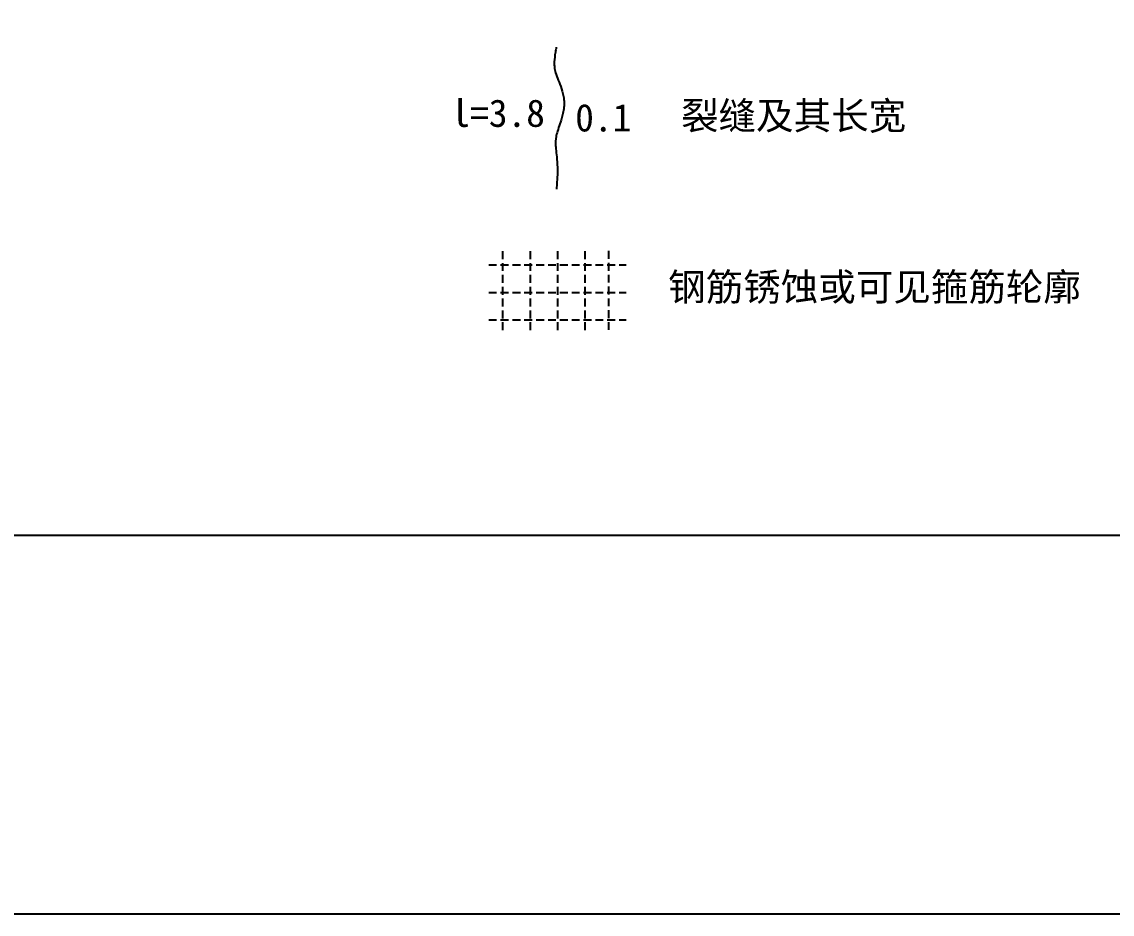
# Model space of a CAD drawing. Header units: millimetres. Extents: x -37 to 615, y -48 to 413.
# Drawn here: x 57.6 to 195.6, y -47.9 to 65 of the extents above; entities that cross this region are included whole.
import ezdxf

# ---------------------------------------------------------------- set-up
doc = ezdxf.new("R2010")
doc.units = ezdxf.units.MM
doc.linetypes.add('DASHED', pattern=[0.75, 0.5, -0.25])
doc.layers.add('图层1', color=7, linetype='Continuous')
doc.styles.get("Standard").update_dxf_attribs({"font": ''})
doc.styles.get('Standard').set_extended_font_data('SimSun')

msp = doc.modelspace()

# ---------------------------------------------------------------- linework, layer by layer
at = {"color": 1, "linetype": 'DASHED', "ltscale": 2}
for p, q in [((118.45, 35.99), (118.45, 25.55)), ((118.45, 35.99), (118.45, 25.55)), ((121.93, 35.99), (121.93, 25.55)), ((121.93, 35.99), (121.93, 25.55)), ((125.41, 35.99), (125.41, 25.55)), ((125.41, 35.99), (125.41, 25.55)), ((128.89, 35.99), (128.89, 25.55)), ((128.89, 35.99), (128.89, 25.55)), ((131.87, 36.02), (131.87, 25.57)), ((131.87, 36.02), (131.87, 25.57)), ((116.71, 34.25), (134.11, 34.25)), ((116.71, 34.25), (134.11, 34.25)), ((116.71, 30.77), (134.11, 30.77)), ((116.71, 30.77), (134.11, 30.77)), ((116.71, 27.29), (134.11, 27.29)), ((116.71, 27.29), (134.11, 27.29))]:
    msp.add_line(p, q, dxfattribs=at)
at = {"color": 0, "linetype": 'ByBlock'}
msp.add_line((529.17, 0), (0, 0), dxfattribs=at)
at = {"color": 3, "linetype": 'ByBlock'}
msp.add_lwpolyline([(-36.77, 413.19), (615.38, 413.19), (615.38, -47.93), (-36.77, -47.93)], close=True, dxfattribs=at)
at = {"layer": '图层1', "lineweight": -2}
msp.add_open_spline([(125.25, 61.82), (125.22, 61.61), (125.18, 61.39), (125.07, 60.75), (125.02, 60.35), (124.99, 59.78), (125, 59.6), (125.02, 59.31), (125.03, 59.21), (125.06, 59), (125.09, 58.89), (125.19, 58.51), (125.29, 58.21), (125.54, 57.57), (125.69, 57.22), (125.96, 56.46), (126.09, 56.04), (126.21, 55.34), (126.24, 55.06), (126.25, 54.51), (126.23, 54.25), (126.16, 53.74), (126.11, 53.5), (126, 53.03), (125.93, 52.81), (125.76, 52.25), (125.64, 51.93), (125.45, 51.33), (125.36, 51.04), (125.27, 50.66), (125.24, 50.54), (125.21, 50.32), (125.2, 50.23), (125.18, 50.03), (125.17, 49.92), (125.17, 49.54), (125.18, 49.25), (125.23, 48.62), (125.27, 48.29), (125.33, 47.7), (125.35, 47.46), (125.38, 47), (125.39, 46.78), (125.4, 46.36), (125.4, 46.16), (125.39, 45.54), (125.37, 45.14), (125.32, 44.45), (125.3, 44.15), (125.27, 43.85)], degree=3, knots=[0, 0, 0, 0, 0.93103, 0.93103, 2.904338, 2.904338, 3.933552, 3.933552, 4.598026, 4.598026, 5.2625, 5.2625, 6.799065, 6.799065, 8.335629, 8.335629, 9.872194, 9.872194, 10.744529, 10.744529, 11.616864, 11.616864, 12.4892, 12.4892, 13.361535, 13.361535, 14.755665, 14.755665, 16.149795, 16.149795, 16.835641, 16.835641, 17.410365, 17.410365, 17.98509, 17.98509, 19.45733, 19.45733, 20.929571, 20.929571, 21.910052, 21.910052, 22.722819, 22.722819, 23.535585, 23.535585, 25.161117, 25.161117, 26.428502, 26.428502, 26.428502, 26.428502], dxfattribs=at)
msp.add_open_spline([(125.25, 61.82), (125.22, 61.61), (125.18, 61.39), (125.07, 60.75), (125.02, 60.35), (124.99, 59.78), (125, 59.6), (125.02, 59.31), (125.03, 59.21), (125.06, 59), (125.09, 58.89), (125.19, 58.51), (125.29, 58.21), (125.54, 57.57), (125.69, 57.22), (125.96, 56.46), (126.09, 56.04), (126.21, 55.34), (126.24, 55.06), (126.25, 54.51), (126.23, 54.25), (126.16, 53.74), (126.11, 53.5), (126, 53.03), (125.93, 52.81), (125.76, 52.25), (125.64, 51.93), (125.45, 51.33), (125.36, 51.04), (125.27, 50.66), (125.24, 50.54), (125.21, 50.32), (125.2, 50.23), (125.18, 50.03), (125.17, 49.92), (125.17, 49.54), (125.18, 49.25), (125.23, 48.62), (125.27, 48.29), (125.33, 47.7), (125.35, 47.46), (125.38, 47), (125.39, 46.78), (125.4, 46.36), (125.4, 46.16), (125.39, 45.54), (125.37, 45.14), (125.32, 44.45), (125.3, 44.15), (125.27, 43.85)], degree=3, knots=[0, 0, 0, 0, 0.93103, 0.93103, 2.904338, 2.904338, 3.933552, 3.933552, 4.598026, 4.598026, 5.2625, 5.2625, 6.799065, 6.799065, 8.335629, 8.335629, 9.872194, 9.872194, 10.744529, 10.744529, 11.616864, 11.616864, 12.4892, 12.4892, 13.361535, 13.361535, 14.755665, 14.755665, 16.149795, 16.149795, 16.835641, 16.835641, 17.410365, 17.410365, 17.98509, 17.98509, 19.45733, 19.45733, 20.929571, 20.929571, 21.910052, 21.910052, 22.722819, 22.722819, 23.535585, 23.535585, 25.161117, 25.161117, 26.428502, 26.428502, 26.428502, 26.428502], dxfattribs=at)

# ---------------------------------------------------------------- texts
at = {"layer": '图层1', "lineweight": -2, "attachment_point": 1}
for s, insert, char_height in [('l=3.8', (111.98, 55.21), 3.481), ('l=3.8', (111.98, 55.21), 3.481), ('裂缝及其长宽', (141.05, 54.88), 3.481), ('裂缝及其长宽', (141.05, 54.88), 3.481), ('0.1', (127.65, 54.63), 3.481), ('0.1', (127.65, 54.63), 3.481), ('钢筋锈蚀或可见箍筋轮廓', (139.42, 33.21), 3.4814), ('钢筋锈蚀或可见箍筋轮廓', (139.42, 33.21), 3.4814)]:
    msp.add_mtext(s, dxfattribs=dict(at, insert=insert, char_height=char_height))

doc.saveas('drawing.dxf')
